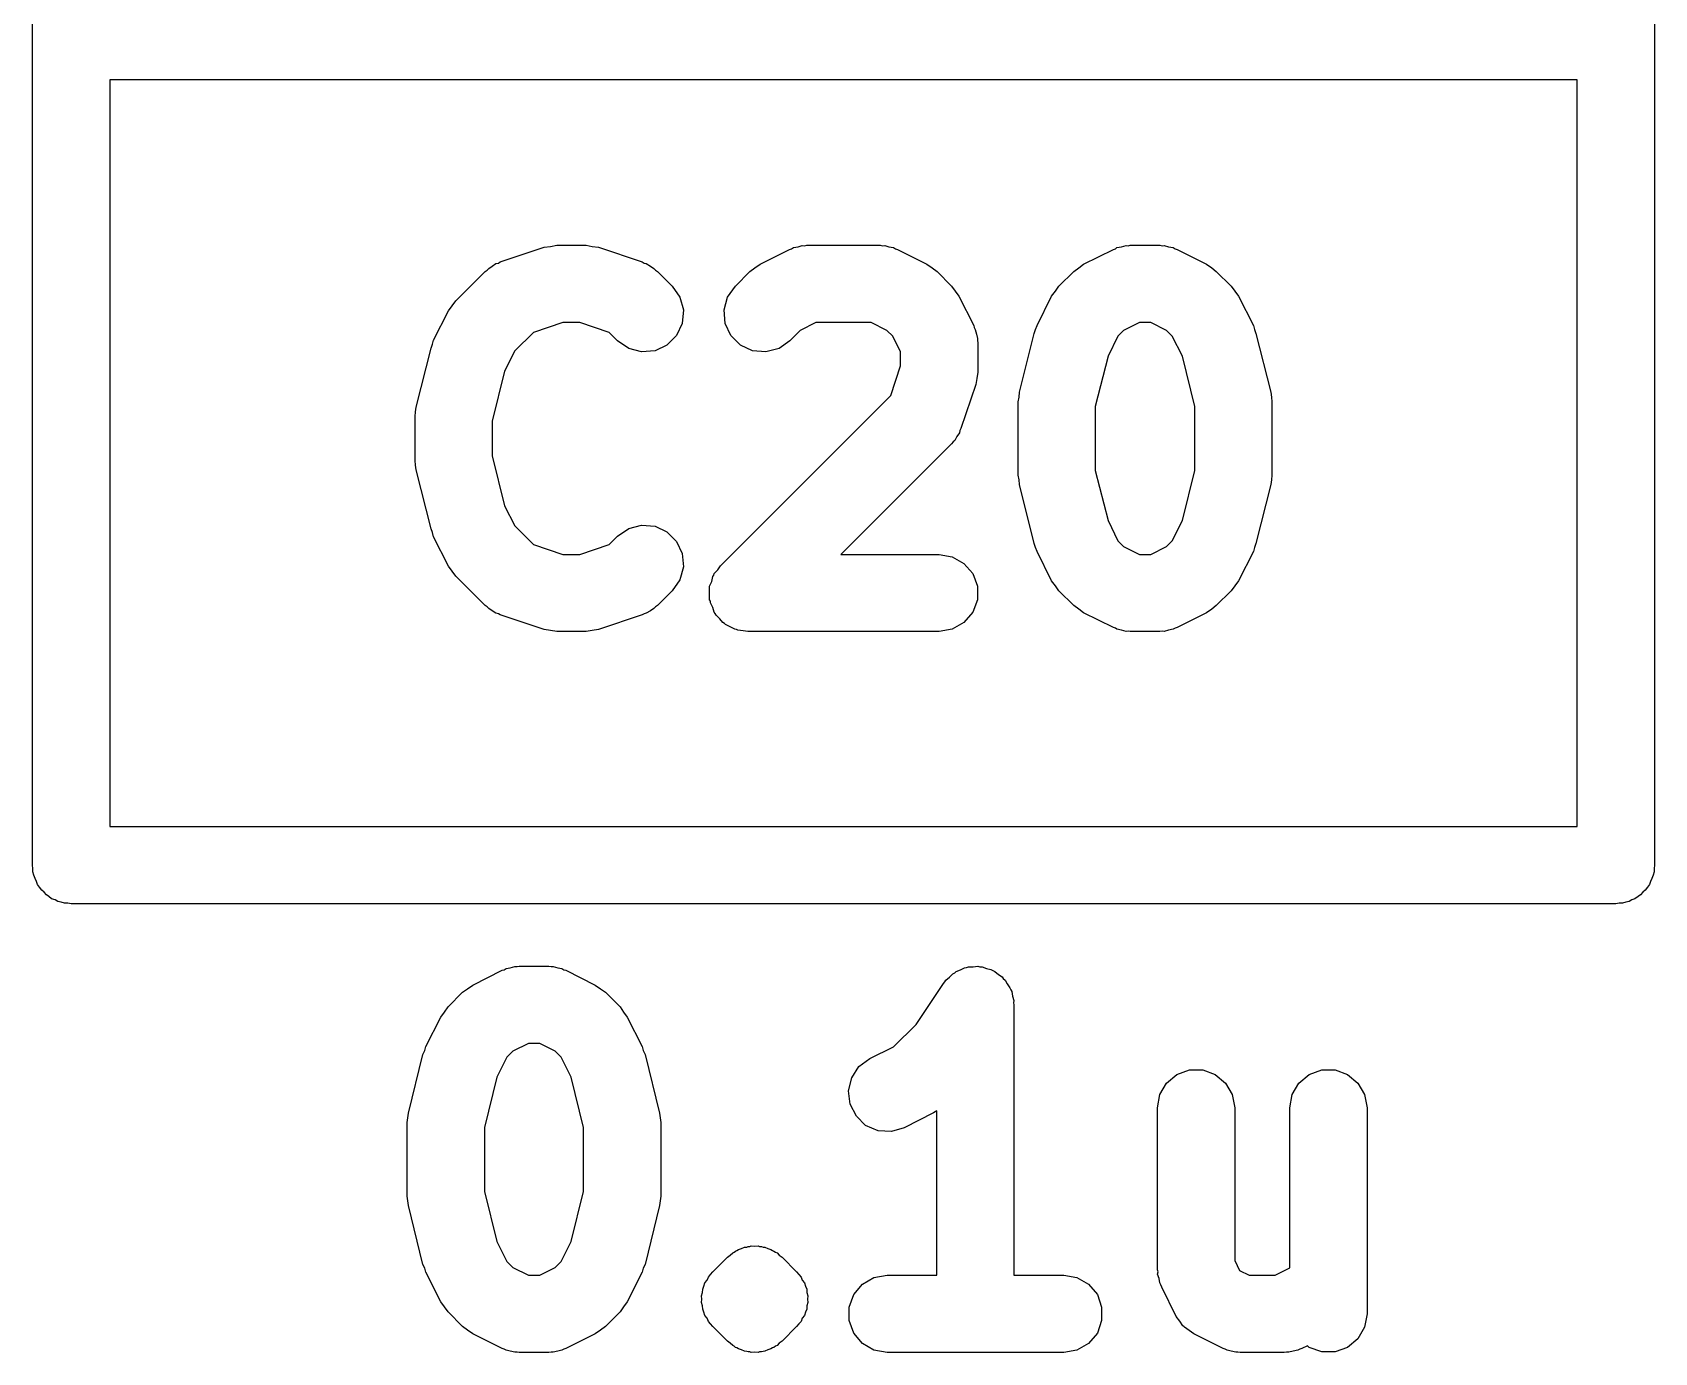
# Model space of a CAD drawing. Extents: x 10 to 287, y -200 to -10.
# Drawn here: x 114.5 to 117.65, y -88.232 to -85.669 of the extents above; entities that cross this region are included whole.
import ezdxf

# ---------------------------------------------------------------- set-up
doc = ezdxf.new("R2010")
doc.units = 0
doc.header["$MEASUREMENT"] = 0
doc.layers.add('BLACK', color=7, linetype='CONTINUOUS')

msp = doc.modelspace()

# ---------------------------------------------------------------- linework, layer by layer
at = {"layer": 'Black'}
for p, q in [((114.5, -87.2857), (114.5, -82.4857)), ((117.65, -82.4857), (117.65, -87.2857)), ((117.5, -85.7607), (114.65, -85.7607)), ((114.65, -85.7607), (114.65, -87.2107)), ((117.5, -87.2107), (117.5, -85.7607)), ((115.408, -86.1145), (115.494, -86.086)), ((115.494, -86.086), (115.506, -86.0842)), ((115.506, -86.0842), (115.518, -86.0821)), ((115.518, -86.0821), (115.575, -86.0821)), ((115.575, -86.0821), (115.587, -86.0842)), ((115.587, -86.0842), (115.599, -86.086)), ((115.599, -86.086), (115.684, -86.1145)), ((115.97, -86.09), (115.974, -86.0888)), ((115.974, -86.0888), (115.978, -86.0867)), ((115.978, -86.0867), (115.987, -86.0851)), ((115.987, -86.0851), (115.995, -86.0826)), ((115.995, -86.0826), (115.999, -86.0829)), ((115.999, -86.0829), (116.004, -86.0821)), ((116.004, -86.0821), (116.146, -86.0821)), ((116.146, -86.0821), (116.151, -86.0829)), ((116.151, -86.0829), (116.155, -86.0826)), ((116.155, -86.0826), (116.163, -86.0851)), ((116.163, -86.0851), (116.172, -86.0867)), ((116.172, -86.0867), (116.176, -86.0888)), ((116.176, -86.0888), (116.18, -86.09)), ((116.599, -86.09), (116.603, -86.0888)), ((116.603, -86.0888), (116.606, -86.0867)), ((116.606, -86.0867), (116.615, -86.0851)), ((116.615, -86.0851), (116.624, -86.0826)), ((116.624, -86.0826), (116.628, -86.0829)), ((116.628, -86.0829), (116.632, -86.0821)), ((116.632, -86.0821), (116.689, -86.0821)), ((116.689, -86.0821), (116.694, -86.0829)), ((116.694, -86.0829), (116.698, -86.0826)), ((116.698, -86.0826), (116.706, -86.0851)), ((116.706, -86.0851), (116.715, -86.0867)), ((116.715, -86.0867), (116.719, -86.0888)), ((116.719, -86.0888), (116.723, -86.09)), ((115.393, -86.1228), (115.4, -86.1177)), ((115.4, -86.1177), (115.405, -86.1166)), ((115.405, -86.1166), (115.408, -86.1145)), ((115.684, -86.1145), (115.688, -86.1166)), ((115.688, -86.1166), (115.692, -86.1177)), ((115.692, -86.1177), (115.7, -86.1228)), ((115.903, -86.1258), (115.913, -86.1186)), ((115.913, -86.1186), (115.97, -86.09)), ((116.18, -86.09), (116.237, -86.1186)), ((116.237, -86.1186), (116.247, -86.1258)), ((116.532, -86.1258), (116.541, -86.1186)), ((116.541, -86.1186), (116.599, -86.09)), ((116.723, -86.09), (116.78, -86.1186)), ((116.78, -86.1186), (116.79, -86.1258)), ((115.322, -86.1898), (115.379, -86.1327)), ((115.379, -86.1327), (115.383, -86.1302)), ((115.383, -86.1302), (115.386, -86.127)), ((115.386, -86.127), (115.393, -86.1228)), ((115.7, -86.1228), (115.707, -86.127)), ((115.707, -86.127), (115.71, -86.1302)), ((115.71, -86.1302), (115.714, -86.1327)), ((115.714, -86.1327), (115.742, -86.1612)), ((115.865, -86.1612), (115.893, -86.1327)), ((115.893, -86.1327), (115.903, -86.1258)), ((116.247, -86.1258), (116.257, -86.1327)), ((116.257, -86.1327), (116.285, -86.1612)), ((116.493, -86.1612), (116.522, -86.1327)), ((116.522, -86.1327), (116.532, -86.1258)), ((116.79, -86.1258), (116.799, -86.1327)), ((116.799, -86.1327), (116.828, -86.1612)), ((115.742, -86.1612), (115.757, -86.1826)), ((115.757, -86.1826), (115.764, -86.2077)), ((115.843, -86.2077), (115.85, -86.1826)), ((115.85, -86.1826), (115.865, -86.1612)), ((116.285, -86.1612), (116.292, -86.1711)), ((116.292, -86.1711), (116.299, -86.1807)), ((116.299, -86.1807), (116.328, -86.2379)), ((116.451, -86.2379), (116.479, -86.1807)), ((116.479, -86.1807), (116.487, -86.1711)), ((116.487, -86.1711), (116.493, -86.1612)), ((116.828, -86.1612), (116.835, -86.1711)), ((116.835, -86.1711), (116.842, -86.1807)), ((116.842, -86.1807), (116.871, -86.2379)), ((115.279, -86.2664), (115.308, -86.2093)), ((115.308, -86.2093), (115.315, -86.1997)), ((115.315, -86.1997), (115.322, -86.1898)), ((115.764, -86.2077), (115.762, -86.2337)), ((115.845, -86.2337), (115.843, -86.2077)), ((115.53, -86.2321), (115.473, -86.2513)), ((115.563, -86.2321), (115.53, -86.2321)), ((115.62, -86.2513), (115.563, -86.2321)), ((115.762, -86.2337), (115.751, -86.2573)), ((115.856, -86.2573), (115.845, -86.2337)), ((116.021, -86.2321), (115.991, -86.2473)), ((116.129, -86.2321), (116.021, -86.2321)), ((116.159, -86.2473), (116.129, -86.2321)), ((116.328, -86.2379), (116.329, -86.242)), ((116.329, -86.242), (116.331, -86.2458)), ((116.331, -86.2458), (116.333, -86.2544)), ((116.445, -86.2532), (116.448, -86.2457)), ((116.448, -86.2457), (116.451, -86.2379)), ((116.65, -86.2321), (116.619, -86.2473)), ((116.672, -86.2321), (116.65, -86.2321)), ((116.702, -86.2473), (116.672, -86.2321)), ((116.871, -86.2379), (116.873, -86.2457)), ((116.873, -86.2457), (116.876, -86.2532)), ((115.274, -86.2818), (115.277, -86.2743)), ((115.277, -86.2743), (115.279, -86.2664)), ((115.473, -86.2513), (115.437, -86.2873)), ((115.636, -86.2673), (115.62, -86.2513)), ((115.658, -86.2822), (115.636, -86.2673)), ((115.732, -86.2757), (115.709, -86.2867)), ((115.751, -86.2573), (115.732, -86.2757)), ((115.875, -86.2757), (115.856, -86.2573)), ((115.898, -86.2867), (115.875, -86.2757)), ((115.971, -86.2673), (115.95, -86.2822)), ((115.991, -86.2473), (115.971, -86.2673)), ((116.171, -86.2587), (116.159, -86.2473)), ((116.186, -86.2891), (116.171, -86.2587)), ((116.333, -86.2544), (116.335, -86.2628)), ((116.335, -86.2628), (116.335, -86.2672)), ((116.335, -86.2672), (116.336, -86.2714)), ((116.336, -86.2714), (116.336, -86.3286)), ((116.417, -86.3675), (116.445, -86.2532)), ((116.608, -86.2587), (116.589, -86.2976)), ((116.619, -86.2473), (116.608, -86.2587)), ((116.713, -86.2587), (116.702, -86.2473)), ((116.733, -86.2976), (116.713, -86.2587)), ((116.876, -86.2532), (116.905, -86.3675)), ((115.245, -86.3961), (115.274, -86.2818)), ((115.437, -86.2873), (115.417, -86.3262)), ((115.683, -86.289), (115.658, -86.2822)), ((115.709, -86.2867), (115.683, -86.289)), ((115.924, -86.289), (115.898, -86.2867)), ((115.95, -86.2822), (115.924, -86.289)), ((116.186, -86.3164), (116.186, -86.2891)), ((116.589, -86.2976), (116.564, -86.3949)), ((116.757, -86.3949), (116.733, -86.2976)), ((115.417, -86.3262), (115.393, -86.4235)), ((116.167, -86.3738), (116.186, -86.3164)), ((116.334, -86.3404), (116.332, -86.3523)), ((116.336, -86.3286), (116.334, -86.3404)), ((116.332, -86.3523), (116.303, -86.438)), ((116.416, -86.3767), (116.417, -86.3675)), ((116.905, -86.3675), (116.906, -86.3767)), ((115.244, -86.4052), (115.245, -86.3961)), ((115.836, -86.7041), (116.167, -86.3738)), ((116.414, -86.3857), (116.416, -86.3767)), ((116.414, -86.5286), (116.414, -86.3857)), ((116.564, -86.3949), (116.564, -86.5193)), ((116.757, -86.5193), (116.757, -86.3949)), ((116.906, -86.3767), (116.907, -86.3857)), ((116.907, -86.3857), (116.907, -86.5286)), ((115.243, -86.4143), (115.244, -86.4052)), ((115.243, -86.5), (115.243, -86.4143)), ((115.393, -86.4235), (115.393, -86.4908)), ((116.285, -86.4673), (116.07, -86.6821)), ((116.288, -86.4638), (116.285, -86.4673)), ((116.291, -86.4609), (116.288, -86.4638)), ((116.295, -86.4532), (116.291, -86.4609)), ((116.3, -86.446), (116.295, -86.4532)), ((116.301, -86.4418), (116.3, -86.446)), ((116.303, -86.438), (116.301, -86.4418)), ((115.393, -86.4908), (115.417, -86.5881)), ((115.244, -86.509), (115.243, -86.5)), ((115.245, -86.5182), (115.244, -86.509)), ((115.274, -86.6325), (115.245, -86.5182)), ((116.416, -86.5376), (116.414, -86.5286)), ((116.564, -86.5193), (116.589, -86.6167)), ((116.733, -86.6167), (116.757, -86.5193)), ((116.907, -86.5286), (116.906, -86.5376)), ((116.417, -86.5467), (116.416, -86.5376)), ((116.445, -86.661), (116.417, -86.5467)), ((116.905, -86.5467), (116.876, -86.661)), ((116.906, -86.5376), (116.905, -86.5467)), ((115.417, -86.5881), (115.437, -86.627)), ((116.589, -86.6167), (116.608, -86.6556)), ((116.713, -86.6556), (116.733, -86.6167)), ((115.277, -86.64), (115.274, -86.6325)), ((115.279, -86.6478), (115.277, -86.64)), ((115.308, -86.705), (115.279, -86.6478)), ((115.437, -86.627), (115.473, -86.663)), ((115.62, -86.663), (115.636, -86.647)), ((115.636, -86.647), (115.658, -86.632)), ((115.658, -86.632), (115.683, -86.6253)), ((115.683, -86.6253), (115.709, -86.6275)), ((115.709, -86.6275), (115.732, -86.6385)), ((115.732, -86.6385), (115.751, -86.657)), ((116.608, -86.6556), (116.619, -86.6669)), ((116.702, -86.6669), (116.713, -86.6556)), ((115.473, -86.663), (115.53, -86.6821)), ((115.53, -86.6821), (115.563, -86.6821)), ((115.563, -86.6821), (115.62, -86.663)), ((115.751, -86.657), (115.762, -86.6806)), ((115.762, -86.6806), (115.764, -86.7065)), ((116.07, -86.6821), (116.261, -86.6821)), ((116.261, -86.6821), (116.286, -86.6867)), ((116.286, -86.6867), (116.309, -86.6997)), ((116.448, -86.6685), (116.445, -86.661)), ((116.451, -86.6764), (116.448, -86.6685)), ((116.479, -86.7335), (116.451, -86.6764)), ((116.619, -86.6669), (116.65, -86.6821)), ((116.65, -86.6821), (116.672, -86.6821)), ((116.672, -86.6821), (116.702, -86.6669)), ((116.871, -86.6764), (116.842, -86.7335)), ((116.873, -86.6685), (116.871, -86.6764)), ((116.876, -86.661), (116.873, -86.6685)), ((115.315, -86.7146), (115.308, -86.705)), ((115.322, -86.7244), (115.315, -86.7146)), ((115.764, -86.7065), (115.757, -86.7317)), ((115.824, -86.7196), (115.831, -86.7121)), ((115.831, -86.7121), (115.836, -86.7041)), ((116.309, -86.6997), (116.326, -86.7196)), ((115.379, -86.7816), (115.322, -86.7244)), ((115.757, -86.7317), (115.742, -86.753)), ((115.815, -86.7441), (115.819, -86.7349)), ((115.815, -86.7474), (115.815, -86.7441)), ((115.815, -86.7506), (115.815, -86.7474)), ((115.815, -86.7603), (115.815, -86.7506)), ((115.819, -86.7349), (115.821, -86.7254)), ((115.821, -86.7254), (115.823, -86.7227)), ((115.823, -86.7227), (115.824, -86.7196)), ((116.326, -86.7196), (116.335, -86.7441)), ((116.335, -86.7441), (116.335, -86.7702)), ((116.487, -86.7432), (116.479, -86.7335)), ((116.493, -86.753), (116.487, -86.7432)), ((116.835, -86.7432), (116.828, -86.753)), ((116.842, -86.7335), (116.835, -86.7432)), ((115.383, -86.7841), (115.379, -86.7816)), ((115.714, -86.7816), (115.71, -86.7841)), ((115.742, -86.753), (115.714, -86.7816)), ((115.815, -86.7702), (115.815, -86.7603)), ((115.817, -86.7733), (115.815, -86.7702)), ((115.817, -86.7765), (115.817, -86.7733)), ((115.821, -86.7854), (115.817, -86.7765)), ((116.335, -86.7702), (116.326, -86.7946)), ((116.522, -86.7816), (116.493, -86.753)), ((116.532, -86.7885), (116.522, -86.7816)), ((116.799, -86.7816), (116.79, -86.7885)), ((116.828, -86.753), (116.799, -86.7816)), ((115.386, -86.7873), (115.383, -86.7841)), ((115.393, -86.7915), (115.386, -86.7873)), ((115.4, -86.7965), (115.393, -86.7915)), ((115.405, -86.7976), (115.4, -86.7965)), ((115.408, -86.7997), (115.405, -86.7976)), ((115.494, -86.8283), (115.408, -86.7997)), ((115.684, -86.7997), (115.599, -86.8283)), ((115.688, -86.7976), (115.684, -86.7997)), ((115.692, -86.7965), (115.688, -86.7976)), ((115.7, -86.7915), (115.692, -86.7965)), ((115.707, -86.7873), (115.7, -86.7915)), ((115.71, -86.7841), (115.707, -86.7873)), ((115.824, -86.7946), (115.821, -86.7854)), ((115.826, -86.7972), (115.824, -86.7946)), ((115.828, -86.8001), (115.826, -86.7972)), ((115.835, -86.8071), (115.828, -86.8001)), ((115.841, -86.8146), (115.835, -86.8071)), ((116.326, -86.7946), (116.309, -86.8146)), ((116.541, -86.7956), (116.532, -86.7885)), ((116.599, -86.8242), (116.541, -86.7956)), ((116.78, -86.7956), (116.723, -86.8242)), ((116.79, -86.7885), (116.78, -86.7956)), ((115.506, -86.83), (115.494, -86.8283)), ((115.518, -86.8321), (115.506, -86.83)), ((115.575, -86.8321), (115.518, -86.8321)), ((115.587, -86.83), (115.575, -86.8321)), ((115.599, -86.8283), (115.587, -86.83)), ((115.844, -86.8162), (115.841, -86.8146)), ((115.846, -86.8186), (115.844, -86.8162)), ((115.855, -86.8227), (115.846, -86.8186)), ((115.864, -86.8276), (115.855, -86.8227)), ((115.867, -86.8282), (115.864, -86.8276)), ((115.87, -86.8296), (115.867, -86.8282)), ((115.88, -86.8304), (115.87, -86.8296)), ((115.889, -86.8321), (115.88, -86.8304)), ((116.261, -86.8321), (115.889, -86.8321)), ((116.286, -86.8276), (116.261, -86.8321)), ((116.309, -86.8146), (116.286, -86.8276)), ((116.603, -86.8254), (116.599, -86.8242)), ((116.606, -86.8276), (116.603, -86.8254)), ((116.615, -86.8291), (116.606, -86.8276)), ((116.624, -86.8316), (116.615, -86.8291)), ((116.628, -86.8314), (116.624, -86.8316)), ((116.632, -86.8321), (116.628, -86.8314)), ((116.689, -86.8321), (116.632, -86.8321)), ((116.694, -86.8314), (116.689, -86.8321)), ((116.698, -86.8316), (116.694, -86.8314)), ((116.706, -86.8291), (116.698, -86.8316)), ((116.715, -86.8276), (116.706, -86.8291)), ((116.719, -86.8254), (116.715, -86.8276)), ((116.723, -86.8242), (116.719, -86.8254)), ((114.65, -87.2107), (117.5, -87.2107)), ((114.501, -87.2922), (114.5, -87.2857)), ((117.65, -87.2857), (117.649, -87.2922)), ((114.501, -87.2987), (114.501, -87.2922)), ((114.503, -87.3049), (114.501, -87.2987)), ((114.505, -87.3114), (114.503, -87.3049)), ((114.508, -87.317), (114.505, -87.3114)), ((114.51, -87.3232), (114.508, -87.317)), ((117.642, -87.317), (117.64, -87.3232)), ((117.645, -87.3114), (117.642, -87.317)), ((117.647, -87.3049), (117.645, -87.3114)), ((117.649, -87.2987), (117.647, -87.3049)), ((117.649, -87.2922), (117.649, -87.2987)), ((114.514, -87.3282), (114.51, -87.3232)), ((114.518, -87.3339), (114.514, -87.3282)), ((114.523, -87.3381), (114.518, -87.3339)), ((114.527, -87.3432), (114.523, -87.3381)), ((114.532, -87.3464), (114.527, -87.3432)), ((114.537, -87.3507), (114.532, -87.3464)), ((117.618, -87.3464), (117.612, -87.3507)), ((117.623, -87.3432), (117.618, -87.3464)), ((117.627, -87.3381), (117.623, -87.3432)), ((117.632, -87.3339), (117.627, -87.3381)), ((117.636, -87.3282), (117.632, -87.3339)), ((117.64, -87.3232), (117.636, -87.3282)), ((114.544, -87.3529), (114.537, -87.3507)), ((114.549, -87.3562), (114.544, -87.3529)), ((114.556, -87.3573), (114.549, -87.3562)), ((114.562, -87.3596), (114.556, -87.3573)), ((114.569, -87.3596), (114.562, -87.3596)), ((114.575, -87.3607), (114.569, -87.3596)), ((117.575, -87.3607), (114.575, -87.3607)), ((117.581, -87.3596), (117.575, -87.3607)), ((117.588, -87.3596), (117.581, -87.3596)), ((117.594, -87.3573), (117.588, -87.3596)), ((117.601, -87.3562), (117.594, -87.3573)), ((117.606, -87.3529), (117.601, -87.3562)), ((117.612, -87.3507), (117.606, -87.3529)), ((115.355, -87.5182), (115.412, -87.4896)), ((115.412, -87.4896), (115.416, -87.4884)), ((115.416, -87.4884), (115.42, -87.4862)), ((115.42, -87.4862), (115.428, -87.4847)), ((115.428, -87.4847), (115.437, -87.4822)), ((115.437, -87.4822), (115.441, -87.4824)), ((115.441, -87.4824), (115.445, -87.4817)), ((115.445, -87.4817), (115.503, -87.4817)), ((115.503, -87.4817), (115.507, -87.4824)), ((115.507, -87.4824), (115.511, -87.4822)), ((115.511, -87.4822), (115.52, -87.4847)), ((115.52, -87.4847), (115.528, -87.4862)), ((115.528, -87.4862), (115.532, -87.4884)), ((115.532, -87.4884), (115.536, -87.4896)), ((115.536, -87.4896), (115.593, -87.5182)), ((116.274, -87.5085), (116.281, -87.5027)), ((116.281, -87.5027), (116.287, -87.4962)), ((116.287, -87.4962), (116.291, -87.4944)), ((116.291, -87.4944), (116.294, -87.4917)), ((116.294, -87.4917), (116.302, -87.4887)), ((116.302, -87.4887), (116.31, -87.4847)), ((116.31, -87.4847), (116.314, -87.4842)), ((116.314, -87.4842), (116.318, -87.4828)), ((116.318, -87.4828), (116.327, -87.4828)), ((116.327, -87.4828), (116.336, -87.4818)), ((116.336, -87.4818), (116.34, -87.4828)), ((116.34, -87.4828), (116.344, -87.4828)), ((116.344, -87.4828), (116.353, -87.4859)), ((116.353, -87.4859), (116.361, -87.488)), ((116.361, -87.488), (116.365, -87.4903)), ((116.365, -87.4903), (116.369, -87.4917)), ((116.369, -87.4917), (116.376, -87.4975)), ((116.376, -87.4975), (116.383, -87.5024)), ((116.383, -87.5024), (116.385, -87.5058)), ((116.385, -87.5058), (116.389, -87.5085)), ((115.307, -87.5608), (115.335, -87.5322)), ((115.335, -87.5322), (115.345, -87.5253)), ((115.345, -87.5253), (115.355, -87.5182)), ((115.593, -87.5182), (115.603, -87.5253)), ((115.603, -87.5253), (115.613, -87.5322)), ((115.613, -87.5322), (115.641, -87.5608)), ((116.216, -87.5946), (116.269, -87.5151)), ((116.269, -87.5151), (116.272, -87.5121)), ((116.272, -87.5121), (116.274, -87.5085)), ((116.389, -87.5085), (116.393, -87.5162)), ((116.393, -87.5162), (116.398, -87.5234)), ((116.398, -87.5234), (116.4, -87.5274)), ((116.4, -87.5274), (116.402, -87.531)), ((116.402, -87.531), (116.403, -87.5398)), ((115.3, -87.5706), (115.307, -87.5608)), ((115.641, -87.5608), (115.648, -87.5706)), ((116.403, -87.5398), (116.406, -87.5484)), ((116.406, -87.5484), (116.405, -87.5526)), ((116.405, -87.5526), (116.406, -87.5567)), ((116.406, -87.5567), (116.406, -88.0817)), ((115.264, -87.6374), (115.293, -87.5803)), ((115.293, -87.5803), (115.3, -87.5706)), ((115.648, -87.5706), (115.655, -87.5803)), ((115.655, -87.5803), (115.684, -87.6374)), ((116.172, -87.6379), (116.216, -87.5946)), ((115.463, -87.6317), (115.433, -87.6469)), ((115.485, -87.6317), (115.463, -87.6317)), ((115.515, -87.6469), (115.485, -87.6317)), ((115.23, -87.767), (115.258, -87.6528)), ((115.258, -87.6528), (115.262, -87.6453)), ((115.262, -87.6453), (115.264, -87.6374)), ((115.421, -87.6582), (115.402, -87.6971)), ((115.433, -87.6469), (115.421, -87.6582)), ((115.527, -87.6582), (115.515, -87.6469)), ((115.546, -87.6971), (115.527, -87.6582)), ((115.684, -87.6374), (115.686, -87.6453)), ((115.686, -87.6453), (115.69, -87.6528)), ((115.69, -87.6528), (115.718, -87.767)), ((116.105, -87.6765), (116.126, -87.661)), ((116.126, -87.661), (116.172, -87.6379)), ((116.091, -87.6983), (116.105, -87.6765)), ((116.702, -87.7085), (116.722, -87.6917)), ((116.722, -87.6917), (116.747, -87.6828)), ((116.747, -87.6828), (116.773, -87.6828)), ((116.773, -87.6828), (116.797, -87.6917)), ((116.797, -87.6917), (116.817, -87.7085)), ((116.959, -87.7085), (116.979, -87.6917)), ((116.979, -87.6917), (117.004, -87.6828)), ((117.004, -87.6828), (117.03, -87.6828)), ((117.03, -87.6828), (117.054, -87.6917)), ((117.054, -87.6917), (117.074, -87.7085)), ((115.402, -87.6971), (115.378, -87.7945)), ((115.57, -87.7945), (115.546, -87.6971)), ((116.085, -87.7236), (116.091, -87.6983)), ((116.088, -87.7495), (116.085, -87.7236)), ((116.689, -87.731), (116.702, -87.7085)), ((116.817, -87.7085), (116.83, -87.731)), ((116.946, -87.731), (116.959, -87.7085)), ((117.074, -87.7085), (117.087, -87.731)), ((116.1, -87.7728), (116.088, -87.7495)), ((116.685, -87.7567), (116.689, -87.731)), ((116.685, -88.071), (116.685, -87.7567)), ((116.83, -87.731), (116.835, -87.7567)), ((116.835, -87.7567), (116.835, -88.0532)), ((116.942, -87.7567), (116.946, -87.731)), ((116.942, -88.0675), (116.942, -87.7567)), ((117.087, -87.731), (117.092, -87.7567)), ((117.092, -87.7567), (117.092, -88.1567)), ((115.228, -87.7852), (115.229, -87.7762)), ((115.228, -87.9281), (115.228, -87.7852)), ((115.229, -87.7762), (115.23, -87.767)), ((115.718, -87.767), (115.719, -87.7762)), ((115.719, -87.7762), (115.72, -87.7852)), ((115.72, -87.7852), (115.72, -87.9281)), ((116.118, -87.7907), (116.1, -87.7728)), ((116.25, -87.7666), (116.193, -87.7952)), ((116.256, -87.7623), (116.25, -87.7666)), ((116.256, -88.0817), (116.256, -87.7623)), ((115.378, -87.7945), (115.378, -87.9189)), ((115.57, -87.9189), (115.57, -87.7945)), ((116.142, -87.801), (116.118, -87.7907)), ((116.168, -87.8026), (116.142, -87.801)), ((116.193, -87.7952), (116.168, -87.8026)), ((115.229, -87.9371), (115.228, -87.9281)), ((115.23, -87.9463), (115.229, -87.9371)), ((115.258, -88.0606), (115.23, -87.9463)), ((115.378, -87.9189), (115.402, -88.0162)), ((115.546, -88.0162), (115.57, -87.9189)), ((115.718, -87.9463), (115.69, -88.0606)), ((115.719, -87.9371), (115.718, -87.9463)), ((115.72, -87.9281), (115.719, -87.9371)), ((115.402, -88.0162), (115.421, -88.0551)), ((115.527, -88.0551), (115.546, -88.0162)), ((115.855, -88.0427), (115.86, -88.0381)), ((115.86, -88.0381), (115.863, -88.0367)), ((115.863, -88.0367), (115.865, -88.0346)), ((115.865, -88.0346), (115.868, -88.0334)), ((115.868, -88.0334), (115.871, -88.0316)), ((115.871, -88.0316), (115.877, -88.0299)), ((115.877, -88.0299), (115.883, -88.0271)), ((115.883, -88.0271), (115.887, -88.0268)), ((115.887, -88.0268), (115.89, -88.0257)), ((115.89, -88.0257), (115.893, -88.0257)), ((115.893, -88.0257), (115.896, -88.0248)), ((115.896, -88.0248), (115.903, -88.0254)), ((115.903, -88.0254), (115.909, -88.0248)), ((115.909, -88.0248), (115.912, -88.0257)), ((115.912, -88.0257), (115.916, -88.0257)), ((115.916, -88.0257), (115.919, -88.0268)), ((115.919, -88.0268), (115.922, -88.0271)), ((115.922, -88.0271), (115.928, -88.0299)), ((115.928, -88.0299), (115.934, -88.0316)), ((115.934, -88.0316), (115.937, -88.0334)), ((115.937, -88.0334), (115.94, -88.0346)), ((115.94, -88.0346), (115.943, -88.0367)), ((115.943, -88.0367), (115.946, -88.0381)), ((115.946, -88.0381), (115.95, -88.0427)), ((115.262, -88.0681), (115.258, -88.0606)), ((115.264, -88.0759), (115.262, -88.0681)), ((115.421, -88.0551), (115.433, -88.0665)), ((115.433, -88.0665), (115.463, -88.0817)), ((115.485, -88.0817), (115.515, -88.0665)), ((115.515, -88.0665), (115.527, -88.0551)), ((115.686, -88.0681), (115.684, -88.0759)), ((115.69, -88.0606), (115.686, -88.0681)), ((115.821, -88.0751), (115.85, -88.0465)), ((115.85, -88.0465), (115.855, -88.0427)), ((115.95, -88.0427), (115.956, -88.0465)), ((115.956, -88.0465), (115.984, -88.0751)), ((116.686, -88.0752), (116.685, -88.071)), ((116.835, -88.0532), (116.844, -88.0722)), ((116.844, -88.0722), (116.863, -88.0817)), ((116.913, -88.0817), (116.942, -88.0675)), ((115.293, -88.1331), (115.264, -88.0759)), ((115.463, -88.0817), (115.485, -88.0817)), ((115.684, -88.0759), (115.655, -88.1331)), ((115.802, -88.1087), (115.804, -88.1027)), ((115.804, -88.1027), (115.806, -88.0964)), ((115.806, -88.0964), (115.81, -88.091)), ((115.81, -88.091), (115.813, -88.0851)), ((115.813, -88.0851), (115.817, -88.0804)), ((115.817, -88.0804), (115.821, -88.0751)), ((115.984, -88.0751), (115.988, -88.0804)), ((115.988, -88.0804), (115.993, -88.0851)), ((115.993, -88.0851), (115.995, -88.091)), ((115.995, -88.091), (115.999, -88.0964)), ((115.999, -88.0964), (116.001, -88.1027)), ((116.001, -88.1027), (116.004, -88.1087)), ((116.095, -88.1192), (116.112, -88.0992)), ((116.112, -88.0992), (116.134, -88.0862)), ((116.134, -88.0862), (116.16, -88.0817)), ((116.16, -88.0817), (116.256, -88.0817)), ((116.406, -88.0817), (116.503, -88.0817)), ((116.503, -88.0817), (116.528, -88.0862)), ((116.528, -88.0862), (116.551, -88.0992)), ((116.551, -88.0992), (116.568, -88.1192)), ((116.685, -88.0795), (116.686, -88.0752)), ((116.688, -88.088), (116.685, -88.0795)), ((116.689, -88.0966), (116.688, -88.088)), ((116.691, -88.1004), (116.689, -88.0966)), ((116.693, -88.1045), (116.691, -88.1004)), ((116.721, -88.1616), (116.693, -88.1045)), ((116.863, -88.0817), (116.913, -88.0817)), ((115.3, -88.1427), (115.293, -88.1331)), ((115.655, -88.1331), (115.648, -88.1427)), ((115.799, -88.1216), (115.801, -88.1152)), ((115.8, -88.1281), (115.799, -88.1216)), ((115.799, -88.1346), (115.8, -88.1281)), ((115.801, -88.141), (115.799, -88.1346)), ((115.801, -88.1152), (115.802, -88.1087)), ((116.004, -88.1087), (116.004, -88.1152)), ((116.004, -88.1152), (116.006, -88.1216)), ((116.006, -88.1346), (116.004, -88.141)), ((116.006, -88.1216), (116.005, -88.1281)), ((116.005, -88.1281), (116.006, -88.1346)), ((116.086, -88.1436), (116.095, -88.1192)), ((116.568, -88.1192), (116.576, -88.1436)), ((115.307, -88.1526), (115.3, -88.1427)), ((115.335, -88.1811), (115.307, -88.1526)), ((115.641, -88.1526), (115.613, -88.1811)), ((115.648, -88.1427), (115.641, -88.1526)), ((115.802, -88.1475), (115.801, -88.141)), ((115.804, -88.1535), (115.802, -88.1475)), ((115.806, -88.1598), (115.804, -88.1535)), ((115.81, -88.1652), (115.806, -88.1598)), ((115.813, -88.1711), (115.81, -88.1652)), ((115.995, -88.1652), (115.993, -88.1711)), ((115.999, -88.1598), (115.995, -88.1652)), ((116.001, -88.1535), (115.999, -88.1598)), ((116.004, -88.1475), (116.001, -88.1535)), ((116.004, -88.141), (116.004, -88.1475)), ((116.086, -88.1697), (116.086, -88.1436)), ((116.576, -88.1436), (116.576, -88.1697)), ((116.728, -88.1705), (116.721, -88.1616)), ((117.092, -88.1567), (117.087, -88.1823)), ((115.345, -88.188), (115.335, -88.1811)), ((115.355, -88.1952), (115.345, -88.188)), ((115.412, -88.2237), (115.355, -88.1952)), ((115.593, -88.1952), (115.536, -88.2237)), ((115.603, -88.188), (115.593, -88.1952)), ((115.613, -88.1811), (115.603, -88.188)), ((115.817, -88.1758), (115.813, -88.1711)), ((115.821, -88.1811), (115.817, -88.1758)), ((115.85, -88.2097), (115.821, -88.1811)), ((115.984, -88.1811), (115.956, -88.2097)), ((115.988, -88.1758), (115.984, -88.1811)), ((115.993, -88.1711), (115.988, -88.1758)), ((116.095, -88.1942), (116.086, -88.1697)), ((116.112, -88.2141), (116.095, -88.1942)), ((116.568, -88.1942), (116.551, -88.2141)), ((116.576, -88.1697), (116.568, -88.1942)), ((116.734, -88.1797), (116.728, -88.1705)), ((116.736, -88.1809), (116.734, -88.1797)), ((116.737, -88.1826), (116.736, -88.1809)), ((116.746, -88.1886), (116.737, -88.1826)), ((116.755, -88.1952), (116.746, -88.1886)), ((116.812, -88.2237), (116.755, -88.1952)), ((117.087, -88.1823), (117.074, -88.2049)), ((115.416, -88.225), (115.412, -88.2237)), ((115.42, -88.2271), (115.416, -88.225)), ((115.428, -88.2287), (115.42, -88.2271)), ((115.437, -88.2312), (115.428, -88.2287)), ((115.441, -88.2309), (115.437, -88.2312)), ((115.445, -88.2317), (115.441, -88.2309)), ((115.507, -88.2309), (115.503, -88.2317)), ((115.511, -88.2312), (115.507, -88.2309)), ((115.52, -88.2287), (115.511, -88.2312)), ((115.528, -88.2271), (115.52, -88.2287)), ((115.532, -88.225), (115.528, -88.2271)), ((115.536, -88.2237), (115.532, -88.225)), ((115.855, -88.2135), (115.85, -88.2097)), ((115.86, -88.2181), (115.855, -88.2135)), ((115.863, -88.2195), (115.86, -88.2181)), ((115.865, -88.2216), (115.863, -88.2195)), ((115.868, -88.2227), (115.865, -88.2216)), ((115.871, -88.2246), (115.868, -88.2227)), ((115.877, -88.2263), (115.871, -88.2246)), ((115.883, -88.2291), (115.877, -88.2263)), ((115.887, -88.2294), (115.883, -88.2291)), ((115.89, -88.2305), (115.887, -88.2294)), ((115.893, -88.2305), (115.89, -88.2305)), ((115.896, -88.2314), (115.893, -88.2305)), ((115.903, -88.2308), (115.896, -88.2314)), ((115.909, -88.2314), (115.903, -88.2308)), ((115.912, -88.2305), (115.909, -88.2314)), ((115.916, -88.2305), (115.912, -88.2305)), ((115.919, -88.2294), (115.916, -88.2305)), ((115.922, -88.2291), (115.919, -88.2294)), ((115.928, -88.2263), (115.922, -88.2291)), ((115.934, -88.2246), (115.928, -88.2263)), ((115.937, -88.2227), (115.934, -88.2246)), ((115.94, -88.2216), (115.937, -88.2227)), ((115.943, -88.2195), (115.94, -88.2216)), ((115.946, -88.2181), (115.943, -88.2195)), ((115.95, -88.2135), (115.946, -88.2181)), ((115.956, -88.2097), (115.95, -88.2135)), ((116.134, -88.2271), (116.112, -88.2141)), ((116.16, -88.2317), (116.134, -88.2271)), ((116.528, -88.2271), (116.503, -88.2317)), ((116.551, -88.2141), (116.528, -88.2271)), ((116.816, -88.225), (116.812, -88.2237)), ((116.82, -88.2271), (116.816, -88.225)), ((116.828, -88.2287), (116.82, -88.2271)), ((116.837, -88.2312), (116.828, -88.2287)), ((116.841, -88.2309), (116.837, -88.2312)), ((116.845, -88.2317), (116.841, -88.2309)), ((116.935, -88.2309), (116.931, -88.2317)), ((116.94, -88.2312), (116.935, -88.2309)), ((116.948, -88.2287), (116.94, -88.2312)), ((116.957, -88.2271), (116.948, -88.2287)), ((116.961, -88.225), (116.957, -88.2271)), ((116.965, -88.2237), (116.961, -88.225)), ((116.976, -88.2184), (116.965, -88.2237)), ((116.979, -88.2216), (116.976, -88.2184)), ((117.004, -88.2305), (116.979, -88.2216)), ((117.03, -88.2305), (117.004, -88.2305)), ((117.054, -88.2216), (117.03, -88.2305)), ((117.074, -88.2049), (117.054, -88.2216)), ((115.503, -88.2317), (115.445, -88.2317)), ((116.503, -88.2317), (116.16, -88.2317)), ((116.931, -88.2317), (116.845, -88.2317))]:
    msp.add_line(p, q, dxfattribs=at)

doc.saveas('drawing.dxf')
